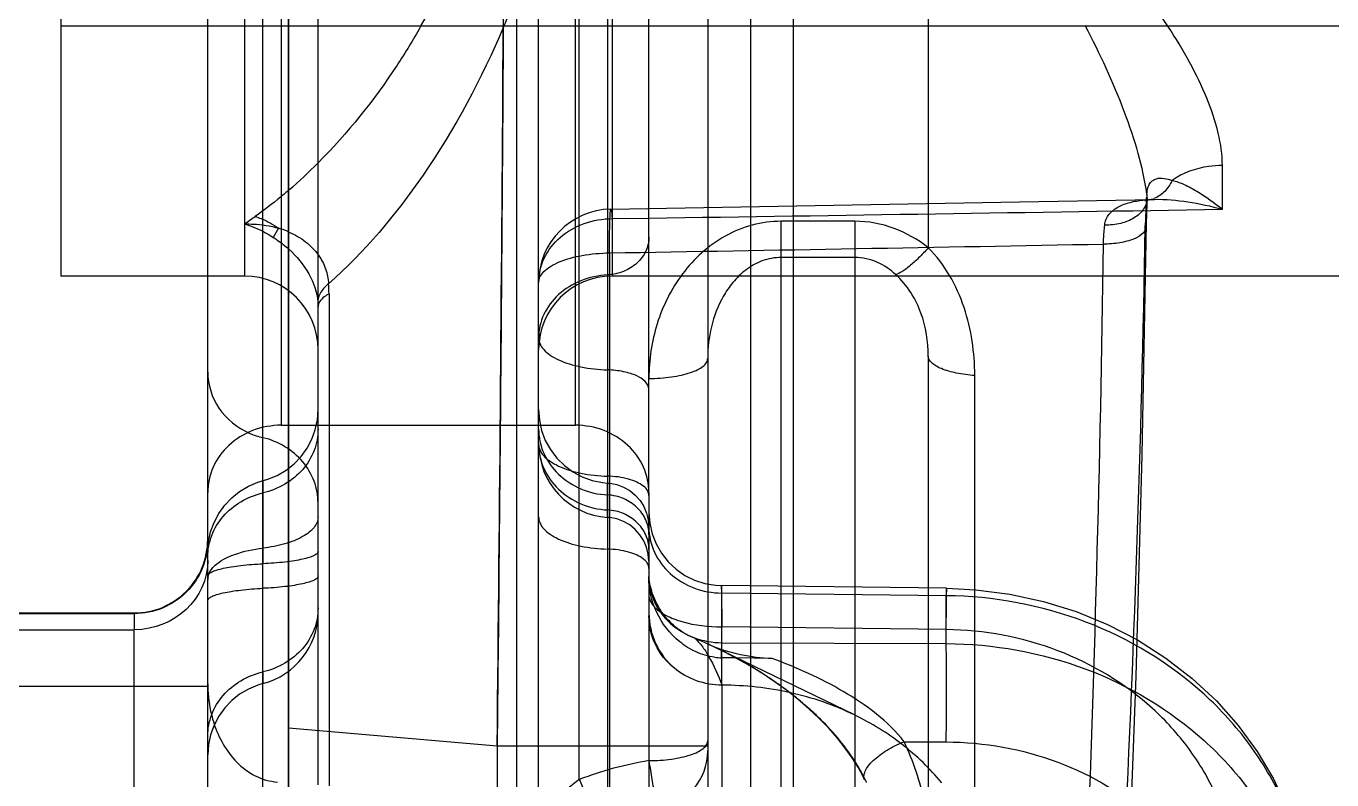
# Model space of a CAD drawing. Header units: millimetres. Extents: x 28656 to 29764, y -21384 to -20601.
# Drawn here: x 28896.87 to 28905.93, y -20900.58 to -20895.35 of the extents above; entities that cross this region are included whole.
import ezdxf

# ---------------------------------------------------------------- set-up
doc = ezdxf.new("R2010")
doc.units = ezdxf.units.MM
doc.header["$LTSCALE"] = 8
doc.layers.add('Cav-cor', color=30, linetype='Continuous')
doc.layers.add('dim', color=3, linetype='Continuous', lineweight=15)

# ---------------------------------------------------------------- blocks, each defined once
blk = doc.blocks.new('20160903.083130')
at = {"layer": 'Cav-cor', "color": 241}
for p, q in [((-0.2369, 9.7973), (-0.2369, 17.4947)), ((0.6381, 12.219), (0.6381, 8.9524)), ((0.4898, 12.0802), (0.4898, 3.6905)), ((-0.3772, 9.6805), (-0.3772, 11.6345)), ((-0.6322, 11.5859), (-0.6322, 10.056)), ((0.3878, 9.6805), (0.3878, 11.4426)), ((0.564, 11.3469), (0.564, 8.9626)), ((-0.2497, 11.2815), (-0.2497, 9.7973)), ((0.2603, 9.7973), (0.2603, 11.2345)), ((-0.1859, 9.7973), (-0.1859, 11.1877)), ((0.1966, 9.7973), (0.1966, 11.1877)), ((-0.3134, 11.1354), (-0.3134, 10.056)), ((0.3241, 11.1354), (0.3241, 10.056)), ((-0.2815, 9.7927), (-0.2815, 10.8808)), ((0.3161, 10.8832), (0.3161, 10.0581)), ((0.8723, 10.8239), (0.8723, 10.1051)), ((0.2671, 9.183), (0.2671, 10.5656)), ((0.1587, 9.7973), (0.1587, 10.5452)), ((1.8668, 10.4895), (-0.6322, 10.4895)), ((1.3823, 10.1719), (1.3823, 10.2478)), ((1.2507, 10.1904), (1.2508, 10.1917)), ((1.2507, 10.1894), (1.2507, 10.1904)), ((1.2518, 10.1909), (1.252, 10.1912)), ((1.2444, 10.1878), (1.2646, 10.1891)), ((1.2555, 10.1883), (1.2444, 10.1878)), ((0.3241, 10.1556), (0.3878, 10.1565)), ((0.7448, 10.151), (0.6173, 10.151)), ((0.6173, 8.9671), (0.6173, 10.151)), ((0.7448, 10.151), (0.7448, 8.9166)), ((1.2485, 10.1413), (1.2487, 10.147)), ((1.2487, 10.147), (1.2499, 10.1413)), ((-0.2543, 10.139), (-0.2635, 10.1232)), ((0.3196, 10.0962), (0.3196, 9.0121)), ((0.7448, 10.0883), (0.6173, 10.0883)), ((-0.3134, 10.056), (-0.6322, 10.056)), ((0.3161, 10.0581), (0.3161, 9.8933)), ((1.8668, 10.056), (0.3241, 10.056)), ((-0.1863, 10.0115), (-0.1859, 10.0027)), ((-0.1669, 10.0252), (-0.1669, 9.7973)), ((0.8723, 9.9171), (0.8723, 8.8424)), ((0.3161, 9.8933), (0.3161, 9.7853)), ((0.9529, 8.9914), (0.9529, 9.8835)), ((-0.2815, 9.7757), (-0.2815, 9.7927)), ((-0.2497, 9.7973), (0.2603, 9.7973)), ((-0.2369, 4.6712), (-0.2369, 9.7973)), ((-0.1859, 9.1736), (-0.1859, 9.7973)), ((-0.1669, 9.7973), (-0.1669, 9.1722)), ((0.1587, 9.1494), (0.1587, 9.7973)), ((0.1966, 9.1468), (0.1966, 9.7973)), ((0.3161, 9.7853), (0.3161, 9.709)), ((-0.2815, 9.5571), (-0.2815, 9.7757)), ((-0.2815, 9.7009), (-0.2815, 9.6799)), ((-0.2815, 9.5842), (-0.2815, 9.7009)), ((0.3161, 9.709), (0.3161, 9.6375)), ((0.3161, 9.6765), (0.3161, 9.6971)), ((0.3161, 9.6971), (0.3161, 9.638)), ((-0.3772, 8.6673), (-0.3772, 9.6805)), ((-0.2815, 9.6799), (-0.2815, 9.5571)), ((0.3161, 9.6504), (0.3161, 9.6765)), ((0.3878, 9.6805), (0.3878, 9.0743)), ((0.3161, 9.6375), (0.3161, 9.6504)), ((0.3161, 9.638), (0.3161, 9.6348)), ((0.3161, 9.6348), (0.3161, 9.5825)), ((0.3161, 9.5825), (0.3161, 9.1384)), ((-0.2815, 9.5145), (-0.2815, 9.5571)), ((-0.2815, 9.3493), (-0.2815, 9.5145)), ((-0.2815, 9.3493), (-0.2815, 9.5145)), ((0.5142, 9.5062), (0.5138, 9.5191)), ((0.9038, 9.5146), (0.5139, 9.5191)), ((0.9038, 9.5146), (0.9034, 9.5017)), ((0.9034, 9.5017), (0.5142, 9.5062)), ((0.5142, 9.3465), (0.5142, 9.5062)), ((0.9034, 9.4186), (0.9034, 9.5017)), ((-1.4227, 9.4717), (-0.5047, 9.4717)), ((-1.4227, 9.4706), (-0.5047, 9.4706)), ((-0.5047, 9.4717), (-0.5047, 9.4427)), ((-1.4227, 9.4427), (-0.5047, 9.4427)), ((-0.5047, 8.7704), (-0.5047, 9.4427)), ((0.9034, 9.443), (0.5142, 9.4475)), ((0.5139, 9.394), (0.5142, 9.4201)), ((0.5142, 9.4201), (0.9034, 9.4186)), ((0.5021, 9.4122), (0.4943, 9.4159)), ((0.7442, 9.295), (0.5018, 9.4124)), ((0.5359, 9.3951), (0.5117, 9.4076)), ((0.5383, 9.3937), (0.5139, 9.394)), ((0.6016, 9.3928), (0.5383, 9.3937)), ((-0.2815, 9.3695), (-0.2815, 9.3493)), ((-0.3772, 9.3442), (-1.4227, 9.3442)), ((-0.2815, 9.1853), (-0.2815, 9.3493)), ((0.5142, 9.3465), (0.5142, 9.0125)), ((0.6323, 9.3331), (0.6262, 9.3378)), ((-0.2369, 9.2727), (0.1247, 9.2411)), ((0.1247, 9.2411), (0.4898, 9.2411)), ((0.1247, 9.2411), (0.1247, 6.8488)), ((0.8305, 9.2484), (0.9034, 9.2481)), ((-0.2815, 8.7108), (-0.2815, 9.1853)), ((0.7619, 9.1822), (0.7587, 9.189))]:
    blk.add_line(p, q, dxfattribs=at)
for points in [[(1.2519, 10.1899), (1.2514, 10.1812), (1.2505, 10.1642), (1.25, 10.1472), (1.2425, 9.7461)], [(1.25, 10.188), (1.2511, 10.1895), (1.2518, 10.1909)], [(1.252, 10.1912), (1.2521, 10.1917), (1.2521, 10.1914), (1.2519, 10.1899)], [(0.3219, 10.1722), (1.0307, 10.1848), (1.2646, 10.1891)], [(1.2555, 10.1883), (1.2539, 10.188), (1.2504, 10.1871), (1.2485, 10.1864), (1.2481, 10.1862)], [(1.2481, 10.1862), (1.2488, 10.1867), (1.25, 10.188)], [(1.2646, 10.1891), (1.2589, 10.1888), (1.2555, 10.1883)], [(-0.273, 9.7035), (-0.2566, 9.7102), (-0.2414, 9.7192), (-0.2275, 9.7302), (-0.2153, 9.7429), (-0.205, 9.7573), (-0.1968, 9.7729), (-0.1908, 9.7896), (-0.1871, 9.8069), (-0.1859, 9.8244)], [(0.1966, 9.8244), (0.1979, 9.8062), (0.2018, 9.7883), (0.2082, 9.7711), (0.2171, 9.7551), (0.2281, 9.7404), (0.2412, 9.7275), (0.2559, 9.7166), (0.2721, 9.708), (0.2893, 9.7017), (0.3073, 9.698), (0.3161, 9.6971)], [(1.2425, 9.7461), (1.232, 9.362), (1.219, 9.0052)], [(-0.3772, 9.5775), (-0.3759, 9.5951), (-0.3723, 9.6123), (-0.3663, 9.6289), (-0.3581, 9.6445), (-0.3478, 9.6588), (-0.3357, 9.6716), (-0.3219, 9.6826), (-0.3067, 9.6915), (-0.2904, 9.6983), (-0.273, 9.7035)], [(0.3161, 9.6971), (0.3201, 9.6968), (0.3322, 9.6944), (0.3438, 9.69), (0.3545, 9.6839), (0.3641, 9.6761), (0.3724, 9.6669), (0.379, 9.6565), (0.3839, 9.6451), (0.3868, 9.6331), (0.3878, 9.6208)], [(0.3878, 9.6461), (0.3893, 9.6274), (0.3935, 9.6091), (0.4003, 9.5916), (0.4096, 9.5753), (0.4212, 9.5606), (0.4349, 9.5477), (0.4503, 9.537), (0.4671, 9.5286), (0.4849, 9.5228), (0.5034, 9.5197), (0.5138, 9.5191)], [(0.3878, 9.5613), (0.3868, 9.5736), (0.3838, 9.5856), (0.379, 9.597), (0.3723, 9.6074), (0.3641, 9.6166), (0.3545, 9.6244), (0.3438, 9.6305), (0.3322, 9.6348), (0.3201, 9.6372), (0.3161, 9.6375)], [(0.9038, 9.5146), (0.9548, 9.5121), (1.0139, 9.5045), (1.0721, 9.4918), (1.1287, 9.4742), (1.1832, 9.4518), (1.2353, 9.4249), (1.2844, 9.3936), (1.3301, 9.3582), (1.3719, 9.3192), (1.4095, 9.2768), (1.4426, 9.2315), (1.4709, 9.1838), (1.4943, 9.1339), (1.5125, 9.0824), (1.5254, 9.0297), (1.5331, 8.9761), (1.5353, 8.9268)], [(0.5828, 9.3678), (0.5597, 9.3818), (0.5359, 9.3951)], [(0.6262, 9.3378), (0.605, 9.3531), (0.5828, 9.3678)], [(-0.2815, 9.3493), (-0.2904, 9.3466), (-0.3067, 9.3398), (-0.3219, 9.3309), (-0.3357, 9.3199), (-0.3478, 9.3071), (-0.3581, 9.2928), (-0.3663, 9.2772), (-0.3723, 9.2606), (-0.3759, 9.2434), (-0.3772, 9.2258)], [(0.6654, 9.3056), (0.6463, 9.322), (0.6323, 9.3331)], [(0.6998, 9.2717), (0.6832, 9.2888), (0.6654, 9.3056)], [(0.7587, 9.189), (0.7504, 9.2041), (0.7403, 9.2203), (0.7284, 9.2372), (0.7149, 9.2545), (0.6998, 9.2717)]]:
    blk.add_lwpolyline(points, dxfattribs=at)
for centre, radius, start, end in [((-1.1314, 11.1285), 1.2928, 330.338, 344.1717), ((-1.3714, 11.1271), 1.637, 337.0366, 339.1799), ((-290.3392, 12.3325), 290.4803, 359.390225, 359.636486), ((-0.8299, 10.8945), 0.9095, 310.7397, 315.0819), ((2.066, 10.1272), 0.8177, 175.6333, 175.8425), ((2.1684, 10.1191), 0.9204, 175.0603, 175.4784), ((1.2181, 10.1921), 0.0338, 358.3986, 10.6494), ((1.2183, 10.1921), 0.0336, 356.1707, 358.3649), ((1.2478, 10.2336), 0.046, 279.6135, 291.4722), ((0.3241, 10.0447), 0.1275, 90.9924, 179.9999), ((1.9653, 10.134), 0.7168, 175.806, 178.9652), ((-2.181, 12.8198), 3.261, 304.938, 305.3327), ((-0.3001, 9.9852), 0.1605, 66.5606, 73.4201), ((-31.3855, 10.7), 32.6388, 357.05027, 359.01915), ((-40.8385, 10.6871), 42.0185, 357.66815, 359.2151), ((-0.3134, 9.9285), 0.1275, 0, 90), ((0.3241, 9.9285), 0.1275, 90, 180), ((-0.3737, 10.0256), 0.2068, 359.9045, 4.7833), ((-0.1605, 10.0117), 0.0258, 176.4249, 180.5091), ((-0.2504, 9.9066), 0.1345, 246.0195, 256.6095), ((0.3241, 9.7648), 0.1275, 180.0001, 266.4166), ((-0.5047, 9.5992), 0.1275, 270, 0.0001), ((-0.3527, 9.53), 0.0244, 169.3039, 179.9256), ((0.5332, 9.5351), 0.1458, 180.0003, 181.0306), ((-0.3134, 9.4727), 0.1275, 284.478, 0), ((0.5139, 9.4716), 0.126, 180.0457, 229.5058), ((0.4336, 9.516), 0.0495, 223.1576, 223.605), ((0.4348, 9.5172), 0.0513, 223.6105, 225.0146), ((0.2711, 8.9352), 0.53, 65.1128, 68.2098), ((0.1408, 8.658), 0.8363, 63.1422, 64.2339), ((0.1367, 8.6498), 0.8455, 62.1609, 63.1436), ((0.1364, 8.6492), 0.8461, 61.9338, 62.1612), ((0.5154, 9.4985), 0.1045, 262.3545, 269.178), ((0.1721, 8.7146), 0.7717, 58.8984, 61.9916), ((0.2032, 8.7665), 0.7111, 58.0265, 58.8804), ((0.2245, 8.8), 0.6714, 54.708, 58.0545), ((-0.1485, 9.3487), 0.2287, 179.9998, 181.1363), ((0.2408, 8.8231), 0.6432, 53.4906, 54.7006), ((0.2522, 8.8385), 0.624, 52.5088, 53.4899), ((0.2686, 8.8598), 0.5972, 50.1938, 52.5178), ((0.2876, 8.8827), 0.5674, 48.3367, 50.1894), ((0.3116, 8.9094), 0.5315, 45.3538, 48.3493), ((0.3879, 9.2328), 0.1019, 279.5567, 359.9557), ((0.4903, 8.5966), 0.6274, 99.399, 110.8352), ((0.521, 9.0642), 0.2695, 24.9113, 26.064)]:
    blk.add_arc(centre, radius, start, end, dxfattribs=at)
at = {"layer": 'Cav-cor', "color": 241, "extrusion": (0, 0, -1)}
blk.add_ellipse((-0.5047, 9.5629), major_axis=(-0.1275, 0), ratio=0.942801, start_param=3.141593, end_param=4.712389, dxfattribs=at)
at = {"layer": 'Cav-cor', "color": 241}
for points, knots in [([(0.1247, 12.4787), (0.1251, 12.4787), (0.1258, 12.477), (0.1265, 12.4742), (0.1273, 12.4691), (0.128, 12.4623), (0.1287, 12.4535), (0.1297, 12.438), (0.1309, 12.4137), (0.1322, 12.379), (0.1333, 12.3366), (0.1344, 12.2869), (0.1353, 12.2298), (0.1362, 12.1655), (0.1372, 12.0659), (0.1382, 11.9246), (0.1388, 11.736), (0.139, 11.5233), (0.1388, 11.2886), (0.1381, 11.0342), (0.1369, 10.7625), (0.1353, 10.4761), (0.1332, 10.1779), (0.1299, 9.7649), (0.1269, 9.4516), (0.1247, 9.2411)], [0, 0, 0, 0, 0.000412, 0.001366, 0.002903, 0.005032, 0.007754, 0.011068, 0.01947, 0.030223, 0.043303, 0.058684, 0.076328, 0.096196, 0.118242, 0.168651, 0.227078, 0.292961, 0.365666, 0.444489, 0.528666, 0.61738, 0.709773, 0.804953, 1, 1, 1, 1]), ([(1.2878, 10.4895), (1.2635, 10.5267), (1.2092, 10.5991), (1.1319, 10.6826), (1.0622, 10.7434), (1.0054, 10.7841), (0.9423, 10.815), (0.8956, 10.824), (0.8723, 10.8239)], [0, 0, 0, 0, 0.242277, 0.492567, 0.619141, 0.7461, 0.87308, 1, 1, 1, 1]), ([(-0.008, 10.4887), (-0.0209, 10.4659), (-0.0725, 10.3817), (-0.1346, 10.3037), (-0.1858, 10.2523)], [0, 0, 0, 0, 0.265165, 1, 1, 1, 1]), ([(0.1359, 10.4884), (0.0978, 10.3985), (0.0123, 10.2379), (-0.1052, 10.0978), (-0.1676, 10.0428)], [0, 0, 0, 0, 0.540168, 1, 1, 1, 1]), ([(1.2514, 10.1984), (1.2481, 10.222), (1.2371, 10.2705), (1.2039, 10.3689), (1.17, 10.4416), (1.1447, 10.4896)], [0, 0, 0, 0, 0.230073, 0.47712, 1, 1, 1, 1]), ([(1.3823, 10.2478), (1.3823, 10.2667), (1.3764, 10.3068), (1.356, 10.3668), (1.3258, 10.4285), (1.3012, 10.4691), (1.2878, 10.4895)], [0, 0, 0, 0, 0.21627, 0.4582, 0.721216, 1, 1, 1, 1]), ([(1.3823, 10.2478), (1.3744, 10.2478), (1.3439, 10.2457), (1.3136, 10.235), (1.2951, 10.2219)], [0, 0, 0, 0, 0.260345, 1, 1, 1, 1]), ([(1.2514, 10.1984), (1.2516, 10.2019), (1.2524, 10.2084), (1.256, 10.2167), (1.2614, 10.2223), (1.2698, 10.2261), (1.2817, 10.2261), (1.2906, 10.2236), (1.2951, 10.2219)], [0, 0, 0, 0, 0.175272, 0.317741, 0.436819, 0.546215, 0.765655, 1, 1, 1, 1]), ([(1.2951, 10.222), (1.2919, 10.2149), (1.2838, 10.2022), (1.2712, 10.1935), (1.2646, 10.1909)], [0, 0, 0, 0, 0.521281, 1, 1, 1, 1]), ([(1.2951, 10.2219), (1.3024, 10.2204), (1.3172, 10.2149), (1.3469, 10.1987), (1.3683, 10.1832), (1.3823, 10.1719)], [0, 0, 0, 0, 0.221459, 0.465281, 1, 1, 1, 1]), ([(-0.2363, 10.2054), (-0.2411, 10.2012), (-0.2602, 10.1852), (-0.2799, 10.1701), (-0.295, 10.1594)], [0, 0, 0, 0, 0.255399, 1, 1, 1, 1]), ([(1.2519, 10.1899), (1.2515, 10.1835), (1.2463, 10.17), (1.229, 10.1552), (1.2054, 10.1461), (1.1875, 10.1442), (1.1782, 10.1443)], [0, 0, 0, 0, 0.203307, 0.435387, 0.704798, 1, 1, 1, 1]), ([(0.3196, 10.0962), (0.3196, 10.1016), (0.3196, 10.1119), (0.3197, 10.1267), (0.3198, 10.1397), (0.3201, 10.1508), (0.3204, 10.1596), (0.3207, 10.1655), (0.321, 10.169), (0.3213, 10.1707), (0.3215, 10.1716), (0.3217, 10.1722), (0.3219, 10.1722)], [0, 0, 0, 0, 0.212719, 0.407698, 0.580019, 0.726038, 0.842915, 0.928334, 0.958756, 0.98076, 0.994304, 1, 1, 1, 1]), ([(0.3219, 10.1722), (0.322, 10.1722), (0.3222, 10.1717), (0.3226, 10.1704), (0.3231, 10.1673), (0.3236, 10.1621), (0.3239, 10.158), (0.3241, 10.1556)], [0, 0, 0, 0, 0.021667, 0.07116, 0.262098, 0.573851, 1, 1, 1, 1]), ([(1.1782, 10.1443), (1.1786, 10.1478), (1.1802, 10.1547), (1.1874, 10.1665), (1.2018, 10.1772), (1.2223, 10.1844), (1.2369, 10.187), (1.2444, 10.1878)], [0, 0, 0, 0, 0.123556, 0.242009, 0.480668, 0.734142, 1, 1, 1, 1]), ([(1.2646, 10.1891), (1.284, 10.1894), (1.3238, 10.1859), (1.3627, 10.1774), (1.3823, 10.1719)], [0, 0, 0, 0, 0.48722, 1, 1, 1, 1]), ([(-0.3134, 10.1465), (-0.3084, 10.1465), (-0.2885, 10.1462), (-0.2687, 10.1431), (-0.2543, 10.139)], [0, 0, 0, 0, 0.251714, 1, 1, 1, 1]), ([(-0.3134, 10.1465), (-0.3091, 10.1452), (-0.2917, 10.1393), (-0.2752, 10.1308), (-0.2635, 10.1232)], [0, 0, 0, 0, 0.242542, 1, 1, 1, 1]), ([(-0.295, 10.1594), (-0.2915, 10.1583), (-0.2772, 10.1532), (-0.2637, 10.1457), (-0.2543, 10.139)], [0, 0, 0, 0, 0.241833, 1, 1, 1, 1]), ([(0.1966, 10.0447), (0.1966, 10.0592), (0.2036, 10.0892), (0.2326, 10.126), (0.2748, 10.1501), (0.3076, 10.1556), (0.3241, 10.1556)], [0, 0, 0, 0, 0.233761, 0.477317, 0.734153, 1, 1, 1, 1]), ([(0.6173, 10.151), (0.6004, 10.151), (0.5664, 10.1465), (0.5041, 10.121), (0.4413, 10.0639), (0.3975, 9.9753), (0.3878, 9.9105), (0.3878, 9.8785)], [0, 0, 0, 0, 0.129533, 0.258097, 0.509257, 0.755758, 1, 1, 1, 1]), ([(0.8723, 10.1051), (0.8545, 10.1193), (0.8141, 10.1426), (0.7679, 10.1511), (0.7448, 10.151)], [0, 0, 0, 0, 0.496942, 1, 1, 1, 1]), ([(1.1761, 10.1115), (1.1761, 10.1144), (1.1765, 10.1254), (1.1774, 10.1363), (1.1782, 10.1443)], [0, 0, 0, 0, 0.267266, 1, 1, 1, 1]), ([(-0.2635, 10.1232), (-0.2612, 10.1217), (-0.2518, 10.1154), (-0.2429, 10.1083), (-0.2366, 10.1026)], [0, 0, 0, 0, 0.246087, 1, 1, 1, 1]), ([(-0.2363, 10.1324), (-0.2261, 10.128), (-0.2068, 10.1169), (-0.1912, 10.101), (-0.185, 10.0921)], [0, 0, 0, 0, 0.505648, 1, 1, 1, 1]), ([(0.3878, 10.1235), (0.3878, 10.1153), (0.3839, 10.0982), (0.3678, 10.077), (0.3441, 10.0626), (0.3256, 10.0586), (0.3161, 10.0581)], [0, 0, 0, 0, 0.232351, 0.47537, 0.732728, 1, 1, 1, 1]), ([(1.2499, 10.1413), (1.2497, 10.1312), (1.2336, 10.1215), (1.2169, 10.1163), (1.1993, 10.1125), (1.1855, 10.1115), (1.1761, 10.1115)], [0, 0, 0, 0, 0.362205, 0.502792, 0.659107, 1, 1, 1, 1]), ([(-0.2366, 10.1026), (-0.2231, 10.0903), (-0.1999, 10.0629), (-0.1877, 10.0284), (-0.1863, 10.0115)], [0, 0, 0, 0, 0.518175, 1, 1, 1, 1]), ([(0.8723, 10.1051), (0.8669, 10.099), (0.8564, 10.088), (0.841, 10.0739), (0.8279, 10.064), (0.8194, 10.0596), (0.8157, 10.0587)], [0, 0, 0, 0, 0.331195, 0.618752, 0.845017, 1, 1, 1, 1]), ([(0.9529, 9.8835), (0.9528, 9.9233), (0.9416, 10.0038), (0.9007, 10.0766), (0.8723, 10.1051)], [0, 0, 0, 0, 0.496915, 1, 1, 1, 1]), ([(-0.185, 10.0921), (-0.1799, 10.0848), (-0.1716, 10.069), (-0.1681, 10.0515), (-0.1676, 10.0428)], [0, 0, 0, 0, 0.504226, 1, 1, 1, 1]), ([(0.1966, 10.0447), (0.1966, 10.0481), (0.1985, 10.0554), (0.2061, 10.065), (0.2177, 10.0737), (0.2396, 10.0844), (0.2741, 10.0933), (0.3038, 10.096), (0.3196, 10.0962)], [0, 0, 0, 0, 0.070924, 0.153551, 0.254063, 0.373977, 0.665213, 1, 1, 1, 1]), ([(0.6173, 10.0883), (0.606, 10.0883), (0.5837, 10.0841), (0.5553, 10.0678), (0.533, 10.046), (0.511, 10.0137), (0.4941, 9.9689), (0.4898, 9.9314), (0.4898, 9.9129)], [0, 0, 0, 0, 0.142467, 0.278039, 0.406459, 0.529805, 0.76731, 1, 1, 1, 1]), ([(0.8157, 10.0587), (0.8064, 10.0673), (0.7845, 10.0823), (0.7582, 10.0883), (0.7448, 10.0883)], [0, 0, 0, 0, 0.485004, 1, 1, 1, 1]), ([(0.3161, 10.0581), (0.3003, 10.0573), (0.2694, 10.0506), (0.2299, 10.0265), (0.2031, 9.9912), (0.1966, 9.9628), (0.1966, 9.9491)], [0, 0, 0, 0, 0.267539, 0.524607, 0.767437, 1, 1, 1, 1]), ([(0.8723, 9.9171), (0.8723, 9.9423), (0.8662, 9.9815), (0.8431, 10.0286), (0.8257, 10.0495), (0.8157, 10.0587)], [0, 0, 0, 0, 0.484594, 0.739615, 1, 1, 1, 1]), ([(-0.1676, 10.0428), (-0.1727, 10.0387), (-0.1813, 10.0302), (-0.1859, 10.0186), (-0.1862, 10.0133)], [0, 0, 0, 0, 0.554014, 1, 1, 1, 1]), ([(-0.1669, 10.0252), (-0.1697, 10.0237), (-0.1758, 10.0199), (-0.1834, 10.0127), (-0.1859, 10.0057), (-0.1859, 10.0027)], [0, 0, 0, 0, 0.31725, 0.698604, 1, 1, 1, 1]), ([(0.1966, 9.9491), (0.1966, 9.9455), (0.1984, 9.9378), (0.2056, 9.9275), (0.2169, 9.9182), (0.238, 9.9067), (0.2716, 9.8968), (0.3006, 9.8937), (0.3161, 9.8933)], [0, 0, 0, 0, 0.075798, 0.161658, 0.263402, 0.383036, 0.670226, 1, 1, 1, 1]), ([(0.3878, 9.8785), (0.4009, 9.8785), (0.4199, 9.8797), (0.4439, 9.8839), (0.4593, 9.8881), (0.472, 9.8931), (0.4817, 9.8989), (0.4881, 9.9053), (0.4898, 9.9105), (0.4898, 9.9129)], [0, 0, 0, 0, 0.344474, 0.50231, 0.643443, 0.764093, 0.86225, 0.93865, 1, 1, 1, 1]), ([(0.9529, 9.8835), (0.9421, 9.8843), (0.9225, 9.8868), (0.8998, 9.8929), (0.8857, 9.8998), (0.8769, 9.9059), (0.8723, 9.9128), (0.8723, 9.9171)], [0, 0, 0, 0, 0.351244, 0.645655, 0.763495, 0.860245, 1, 1, 1, 1]), ([(-0.3772, 9.8892), (-0.3772, 9.8675), (-0.3628, 9.8221), (-0.3258, 9.7929), (-0.3051, 9.7836)], [0, 0, 0, 0, 0.489526, 1, 1, 1, 1]), ([(0.3878, 9.8598), (0.3878, 9.8701), (0.3728, 9.8811), (0.356, 9.8873), (0.339, 9.8916), (0.3254, 9.893), (0.3161, 9.8933)], [0, 0, 0, 0, 0.371494, 0.510547, 0.664791, 1, 1, 1, 1]), ([(-0.2497, 9.7973), (-0.2665, 9.7973), (-0.3, 9.7912), (-0.3423, 9.7651), (-0.3705, 9.7262), (-0.3772, 9.6954), (-0.3772, 9.6805)], [0, 0, 0, 0, 0.264888, 0.520827, 0.764581, 1, 1, 1, 1]), ([(-0.1859, 9.7908), (-0.1859, 9.7783), (-0.1907, 9.7526), (-0.2112, 9.7188), (-0.2426, 9.6931), (-0.2682, 9.683), (-0.2815, 9.6799)], [0, 0, 0, 0, 0.23962, 0.484787, 0.738479, 1, 1, 1, 1]), ([(0.1966, 9.7908), (0.1966, 9.7764), (0.2029, 9.7469), (0.2296, 9.7098), (0.2691, 9.6844), (0.3003, 9.6773), (0.3161, 9.6765)], [0, 0, 0, 0, 0.238022, 0.48302, 0.737844, 1, 1, 1, 1]), ([(0.3878, 9.6805), (0.3878, 9.6954), (0.3812, 9.7262), (0.353, 9.7651), (0.3106, 9.7912), (0.2772, 9.7973), (0.2603, 9.7973)], [0, 0, 0, 0, 0.235419, 0.479173, 0.735112, 1, 1, 1, 1]), ([(-0.1859, 9.6621), (-0.1859, 9.675), (-0.1907, 9.7011), (-0.2111, 9.7357), (-0.2424, 9.7621), (-0.2681, 9.7725), (-0.2815, 9.7757)], [0, 0, 0, 0, 0.241916, 0.48813, 0.740991, 1, 1, 1, 1]), ([(0.1966, 9.7648), (0.1966, 9.7504), (0.2029, 9.7209), (0.2296, 9.6838), (0.2691, 9.6584), (0.3003, 9.6513), (0.3161, 9.6504)], [0, 0, 0, 0, 0.238022, 0.48302, 0.737844, 1, 1, 1, 1]), ([(0.1966, 9.7648), (0.1966, 9.7612), (0.1984, 9.7536), (0.2056, 9.7432), (0.2169, 9.734), (0.238, 9.7224), (0.2716, 9.7125), (0.3006, 9.7094), (0.3161, 9.709)], [0, 0, 0, 0, 0.075799, 0.161662, 0.263409, 0.383044, 0.670244, 1, 1, 1, 1]), ([(0.3784, 9.6917), (0.3749, 9.6944), (0.3665, 9.6993), (0.3458, 9.7065), (0.3283, 9.7087), (0.3161, 9.709)], [0, 0, 0, 0, 0.201122, 0.441398, 1, 1, 1, 1]), ([(0.3873, 9.6793), (0.3871, 9.6804), (0.3852, 9.6852), (0.3815, 9.6892), (0.3784, 9.6917)], [0, 0, 0, 0, 0.222328, 1, 1, 1, 1]), ([(-0.3772, 9.5689), (-0.3772, 9.5815), (-0.3723, 9.6071), (-0.3519, 9.6409), (-0.3205, 9.6667), (-0.2949, 9.6768), (-0.2815, 9.6799)], [0, 0, 0, 0, 0.239445, 0.484776, 0.738681, 1, 1, 1, 1]), ([(0.3878, 9.6078), (0.3878, 9.6164), (0.384, 9.6341), (0.368, 9.6564), (0.3443, 9.6716), (0.3256, 9.6759), (0.3161, 9.6765)], [0, 0, 0, 0, 0.237801, 0.483, 0.7381, 1, 1, 1, 1]), ([(0.3878, 9.5818), (0.3878, 9.5904), (0.384, 9.6081), (0.368, 9.6304), (0.3443, 9.6456), (0.3256, 9.6499), (0.3161, 9.6504)], [0, 0, 0, 0, 0.237802, 0.483002, 0.738101, 1, 1, 1, 1]), ([(-0.1859, 9.6383), (-0.1859, 9.6352), (-0.1872, 9.6286), (-0.1927, 9.6195), (-0.2014, 9.6111), (-0.2179, 9.6003), (-0.2449, 9.59), (-0.2686, 9.5856), (-0.2815, 9.5842)], [0, 0, 0, 0, 0.079365, 0.167116, 0.26855, 0.386034, 0.668191, 1, 1, 1, 1]), ([(0.1966, 9.6383), (0.1966, 9.6347), (0.1984, 9.6271), (0.2056, 9.6167), (0.2169, 9.6074), (0.238, 9.5959), (0.2716, 9.586), (0.3006, 9.5829), (0.3161, 9.5825)], [0, 0, 0, 0, 0.075724, 0.161623, 0.263447, 0.383001, 0.670255, 1, 1, 1, 1]), ([(0.3878, 9.6208), (0.3878, 9.6059), (0.3947, 9.5753), (0.4232, 9.5374), (0.4651, 9.5123), (0.4978, 9.5063), (0.5142, 9.5062)], [0, 0, 0, 0, 0.237635, 0.482663, 0.737823, 1, 1, 1, 1]), ([(-0.3772, 9.5971), (-0.3772, 9.5807), (-0.3838, 9.5473), (-0.4122, 9.5053), (-0.4546, 9.4772), (-0.4881, 9.4706), (-0.5047, 9.4706)], [0, 0, 0, 0, 0.249067, 0.498682, 0.749069, 1, 1, 1, 1]), ([(-0.3651, 9.5538), (-0.3607, 9.5579), (-0.3498, 9.5654), (-0.3222, 9.5774), (-0.2983, 9.5823), (-0.2815, 9.5842)], [0, 0, 0, 0, 0.199383, 0.436548, 1, 1, 1, 1]), ([(-0.1859, 9.5785), (-0.1859, 9.5772), (-0.1879, 9.574), (-0.1935, 9.5708), (-0.202, 9.5675), (-0.2134, 9.5646), (-0.2275, 9.562), (-0.2505, 9.559), (-0.2688, 9.5577), (-0.2815, 9.5571)], [0, 0, 0, 0, 0.03995, 0.101913, 0.191857, 0.309546, 0.452914, 0.618715, 1, 1, 1, 1]), ([(0.3785, 9.5651), (0.375, 9.5679), (0.3666, 9.5727), (0.3459, 9.58), (0.3283, 9.5822), (0.3161, 9.5825)], [0, 0, 0, 0, 0.200828, 0.441027, 1, 1, 1, 1]), ([(-0.3772, 9.5356), (-0.3772, 9.537), (-0.3751, 9.5402), (-0.3695, 9.5434), (-0.3611, 9.5466), (-0.3497, 9.5495), (-0.3356, 9.5521), (-0.3126, 9.5552), (-0.2943, 9.5565), (-0.2815, 9.5571)], [0, 0, 0, 0, 0.039925, 0.101916, 0.191711, 0.30942, 0.452837, 0.619063, 1, 1, 1, 1]), ([(0.3848, 9.5584), (0.3844, 9.559), (0.3825, 9.5615), (0.3803, 9.5636), (0.3785, 9.5651)], [0, 0, 0, 0, 0.23242, 1, 1, 1, 1]), ([(0.3878, 9.549), (0.3878, 9.5498), (0.3876, 9.5531), (0.3862, 9.5563), (0.3848, 9.5584)], [0, 0, 0, 0, 0.23802, 1, 1, 1, 1]), ([(-0.3767, 9.5346), (-0.3764, 9.5362), (-0.3743, 9.5436), (-0.3693, 9.5498), (-0.3651, 9.5538)], [0, 0, 0, 0, 0.226762, 1, 1, 1, 1]), ([(-0.1859, 9.5359), (-0.1859, 9.5345), (-0.1879, 9.5313), (-0.1935, 9.5281), (-0.202, 9.5249), (-0.2134, 9.522), (-0.2275, 9.5194), (-0.2505, 9.5163), (-0.2688, 9.515), (-0.2815, 9.5145)], [0, 0, 0, 0, 0.03995, 0.101913, 0.191857, 0.309546, 0.452914, 0.618715, 1, 1, 1, 1]), ([(0.4679, 9.4274), (0.4569, 9.4317), (0.4361, 9.4436), (0.4111, 9.4692), (0.3945, 9.5005), (0.3886, 9.5235), (0.3875, 9.5351)], [0, 0, 0, 0, 0.25139, 0.501763, 0.751191, 1, 1, 1, 1]), ([(0.3878, 9.5347), (0.3878, 9.5198), (0.3947, 9.4892), (0.4232, 9.4513), (0.4651, 9.4262), (0.4978, 9.4203), (0.5142, 9.4201)], [0, 0, 0, 0, 0.237635, 0.482663, 0.737823, 1, 1, 1, 1]), ([(-0.3772, 9.493), (-0.3772, 9.4944), (-0.3751, 9.4976), (-0.3695, 9.5008), (-0.3611, 9.504), (-0.3497, 9.5069), (-0.3356, 9.5095), (-0.3126, 9.5125), (-0.2943, 9.5139), (-0.2815, 9.5145)], [0, 0, 0, 0, 0.039924, 0.101915, 0.191709, 0.309418, 0.452836, 0.619062, 1, 1, 1, 1]), ([(0.5138, 9.5191), (0.5137, 9.5191), (0.5139, 9.5185), (0.5137, 9.5178), (0.5138, 9.5161), (0.5137, 9.514), (0.5138, 9.5112), (0.5138, 9.5064), (0.5138, 9.499), (0.5139, 9.4887), (0.514, 9.4764), (0.5141, 9.4624), (0.5142, 9.4526), (0.5142, 9.4475)], [0, 0, 0, 0, 0.00437, 0.017391, 0.038985, 0.06904, 0.107441, 0.154018, 0.270622, 0.416583, 0.589143, 0.785091, 1, 1, 1, 1]), ([(0.9034, 9.443), (0.9034, 9.4481), (0.9035, 9.4579), (0.9037, 9.4718), (0.9038, 9.4841), (0.9038, 9.4945), (0.9039, 9.5019), (0.9039, 9.5067), (0.9039, 9.5094), (0.9038, 9.5115), (0.9039, 9.5132), (0.9037, 9.5139), (0.9039, 9.5146), (0.9038, 9.5146)], [0, 0, 0, 0, 0.214397, 0.410444, 0.583473, 0.729489, 0.846053, 0.892597, 0.930958, 0.960978, 0.982557, 0.995593, 1, 1, 1, 1]), ([(0.3878, 9.5034), (0.3878, 9.4997), (0.3898, 9.4917), (0.3945, 9.4852), (0.3974, 9.4821)], [0, 0, 0, 0, 0.466661, 1, 1, 1, 1]), ([(1.5353, 8.9268), (1.5353, 8.964), (1.5271, 9.0392), (1.4907, 9.1472), (1.4318, 9.2468), (1.3254, 9.3641), (1.1489, 9.4706), (0.9855, 9.5008), (0.9034, 9.5017)], [0, 0, 0, 0, 0.118537, 0.238225, 0.359896, 0.484041, 0.738698, 1, 1, 1, 1]), ([(-0.1859, 9.4804), (-0.1859, 9.4679), (-0.1907, 9.4422), (-0.2112, 9.4085), (-0.2426, 9.3827), (-0.2682, 9.3726), (-0.2815, 9.3695)], [0, 0, 0, 0, 0.23962, 0.484787, 0.738478, 1, 1, 1, 1]), ([(0.432, 9.3758), (0.4183, 9.3869), (0.3959, 9.4148), (0.3878, 9.4498), (0.3878, 9.4667)], [0, 0, 0, 0, 0.509854, 1, 1, 1, 1]), ([(0.3986, 9.4809), (0.4041, 9.4754), (0.4192, 9.4656), (0.4576, 9.4514), (0.491, 9.4476), (0.5142, 9.4475)], [0, 0, 0, 0, 0.192511, 0.431198, 1, 1, 1, 1]), ([(0.5015, 9.3949), (0.4905, 9.3964), (0.4689, 9.4028), (0.4314, 9.4264), (0.4103, 9.4536), (0.4011, 9.4735)], [0, 0, 0, 0, 0.252093, 0.503304, 1, 1, 1, 1]), ([(1.4089, 8.9827), (1.4089, 9.0125), (1.4024, 9.0726), (1.3733, 9.159), (1.3261, 9.2388), (1.241, 9.3326), (1.0998, 9.4179), (0.9691, 9.4422), (0.9034, 9.443)], [0, 0, 0, 0, 0.118518, 0.238205, 0.359887, 0.484048, 0.738728, 1, 1, 1, 1]), ([(0.4679, 9.4273), (0.4723, 9.4236), (0.4808, 9.4138), (0.4976, 9.3873), (0.508, 9.3637), (0.5147, 9.3465)], [0, 0, 0, 0, 0.182953, 0.410371, 1, 1, 1, 1]), ([(0.6016, 9.3928), (0.5832, 9.3931), (0.5465, 9.3977), (0.5109, 9.4083), (0.4942, 9.416)], [0, 0, 0, 0, 0.500349, 1, 1, 1, 1]), ([(0.9034, 9.4186), (0.9855, 9.4182), (1.1487, 9.3891), (1.3254, 9.2836), (1.4318, 9.1669), (1.4908, 9.0677), (1.5271, 8.9599), (1.5353, 8.8848), (1.5353, 8.8476)], [0, 0, 0, 0, 0.261533, 0.516003, 0.640015, 0.761601, 0.881306, 1, 1, 1, 1]), ([(0.9034, 9.2481), (0.9037, 9.2806), (0.9039, 9.3374), (0.9039, 9.3942), (0.9034, 9.4186)], [0, 0, 0, 0, 0.571301, 1, 1, 1, 1]), ([(0.5147, 9.3465), (0.4997, 9.3466), (0.4698, 9.3517), (0.4434, 9.3665), (0.432, 9.3758)], [0, 0, 0, 0, 0.507318, 1, 1, 1, 1]), ([(0.8305, 9.2484), (0.8168, 9.2665), (0.783, 9.2984), (0.707, 9.349), (0.644, 9.3771), (0.6015, 9.3928)], [0, 0, 0, 0, 0.24891, 0.503214, 1, 1, 1, 1]), ([(-0.3772, 9.2585), (-0.3772, 9.2711), (-0.3723, 9.2967), (-0.3519, 9.3305), (-0.3205, 9.3563), (-0.2949, 9.3664), (-0.2815, 9.3695)], [0, 0, 0, 0, 0.239438, 0.484766, 0.738674, 1, 1, 1, 1]), ([(-0.3771, 9.3442), (-0.3768, 9.3278), (-0.374, 9.3059), (-0.368, 9.2849), (-0.3662, 9.2797)], [0, 0, 0, 0, 0.748973, 1, 1, 1, 1]), ([(0.7442, 9.2949), (0.709, 9.312), (0.6336, 9.3378), (0.5545, 9.3464), (0.5147, 9.3465)], [0, 0, 0, 0, 0.496501, 1, 1, 1, 1]), ([(0.7631, 9.1826), (0.7585, 9.1921), (0.7371, 9.2303), (0.7086, 9.2643), (0.6851, 9.2876)], [0, 0, 0, 0, 0.24218, 1, 1, 1, 1]), ([(0.8955, 9.1772), (0.8753, 9.2017), (0.8287, 9.2467), (0.7735, 9.2807), (0.7442, 9.2949)], [0, 0, 0, 0, 0.493148, 1, 1, 1, 1]), ([(-0.3662, 9.2797), (-0.3622, 9.2674), (-0.3517, 9.2435), (-0.3282, 9.2117), (-0.2962, 9.1872), (-0.2697, 9.1794), (-0.2563, 9.1785)], [0, 0, 0, 0, 0.245157, 0.492897, 0.744519, 1, 1, 1, 1]), ([(0.3878, 9.2156), (0.4009, 9.2156), (0.4199, 9.2168), (0.4439, 9.221), (0.4593, 9.2251), (0.472, 9.2302), (0.4817, 9.2359), (0.4881, 9.2424), (0.4898, 9.2476), (0.4898, 9.2499)], [0, 0, 0, 0, 0.344474, 0.502309, 0.643442, 0.764093, 0.862249, 0.93865, 1, 1, 1, 1]), ([(0.762, 9.1823), (0.761, 9.1844), (0.7602, 9.1897), (0.7628, 9.1981), (0.7684, 9.207), (0.7805, 9.2201), (0.8011, 9.2351), (0.8202, 9.2444), (0.8305, 9.2484)], [0, 0, 0, 0, 0.068869, 0.151367, 0.254056, 0.377642, 0.673854, 1, 1, 1, 1]), ([(0.8768, 9.0329), (0.8773, 9.0698), (0.8701, 9.144), (0.8463, 9.2148), (0.8305, 9.2484)], [0, 0, 0, 0, 0.497999, 1, 1, 1, 1]), ([(0.9034, 9.2481), (0.969, 9.2478), (1.0996, 9.2246), (1.241, 9.1404), (1.3261, 9.0471), (1.3733, 8.9677), (1.4024, 8.8815), (1.4089, 8.8215), (1.4089, 8.7917)], [0, 0, 0, 0, 0.26156, 0.516006, 0.640003, 0.761578, 0.881286, 1, 1, 1, 1]), ([(0.3878, 9.2156), (0.3895, 9.2047), (0.3919, 9.189), (0.3954, 9.1694), (0.3977, 9.1574), (0.3998, 9.1476), (0.4016, 9.1401), (0.4032, 9.1353), (0.4042, 9.1328), (0.4048, 9.1323)], [0, 0, 0, 0, 0.388818, 0.55649, 0.701256, 0.820043, 0.910452, 0.970563, 1, 1, 1, 1]), ([(0.2671, 9.183), (0.2633, 9.1801), (0.2481, 9.1682), (0.2336, 9.1552), (0.2232, 9.1451)], [0, 0, 0, 0, 0.247371, 1, 1, 1, 1]), ([(0.2671, 9.183), (0.2688, 9.179), (0.2752, 9.1645), (0.282, 9.1501), (0.2874, 9.1398)], [0, 0, 0, 0, 0.271547, 1, 1, 1, 1])]:
    blk.add_open_spline(points, degree=3, knots=knots, dxfattribs=at)
for points in [[(0.3878, 10.1565), (0.7193, 10.1615), (1.0508, 10.1666), (1.3823, 10.1719)], [(0.3196, 10.0962), (0.6051, 10.1011), (0.8906, 10.1062), (1.1761, 10.1115)], [(0.3878, 9.6755), (0.3878, 9.6768), (0.3877, 9.6781), (0.3873, 9.6793)], [(0.4011, 9.4735), (0.3925, 9.4918), (0.3879, 9.5123), (0.3875, 9.5325)]]:
    blk.add_open_spline(points, degree=3, dxfattribs=at)

msp = doc.modelspace()

# ---------------------------------------------------------------- linework, layer by layer
at = {"layer": 'Cav-cor', "color": 241}
msp.add_line((28898.6949, -20703.2659), (28898.6949, -20943.2659), dxfattribs=at)

# ---------------------------------------------------------------- block references
at = {"layer": 'dim', "xscale": 4, "yscale": 4, "zscale": 4}
msp.add_blockref('20160903.083130', (28899.6425, -20937.3073), dxfattribs=at)

doc.saveas('drawing.dxf')
